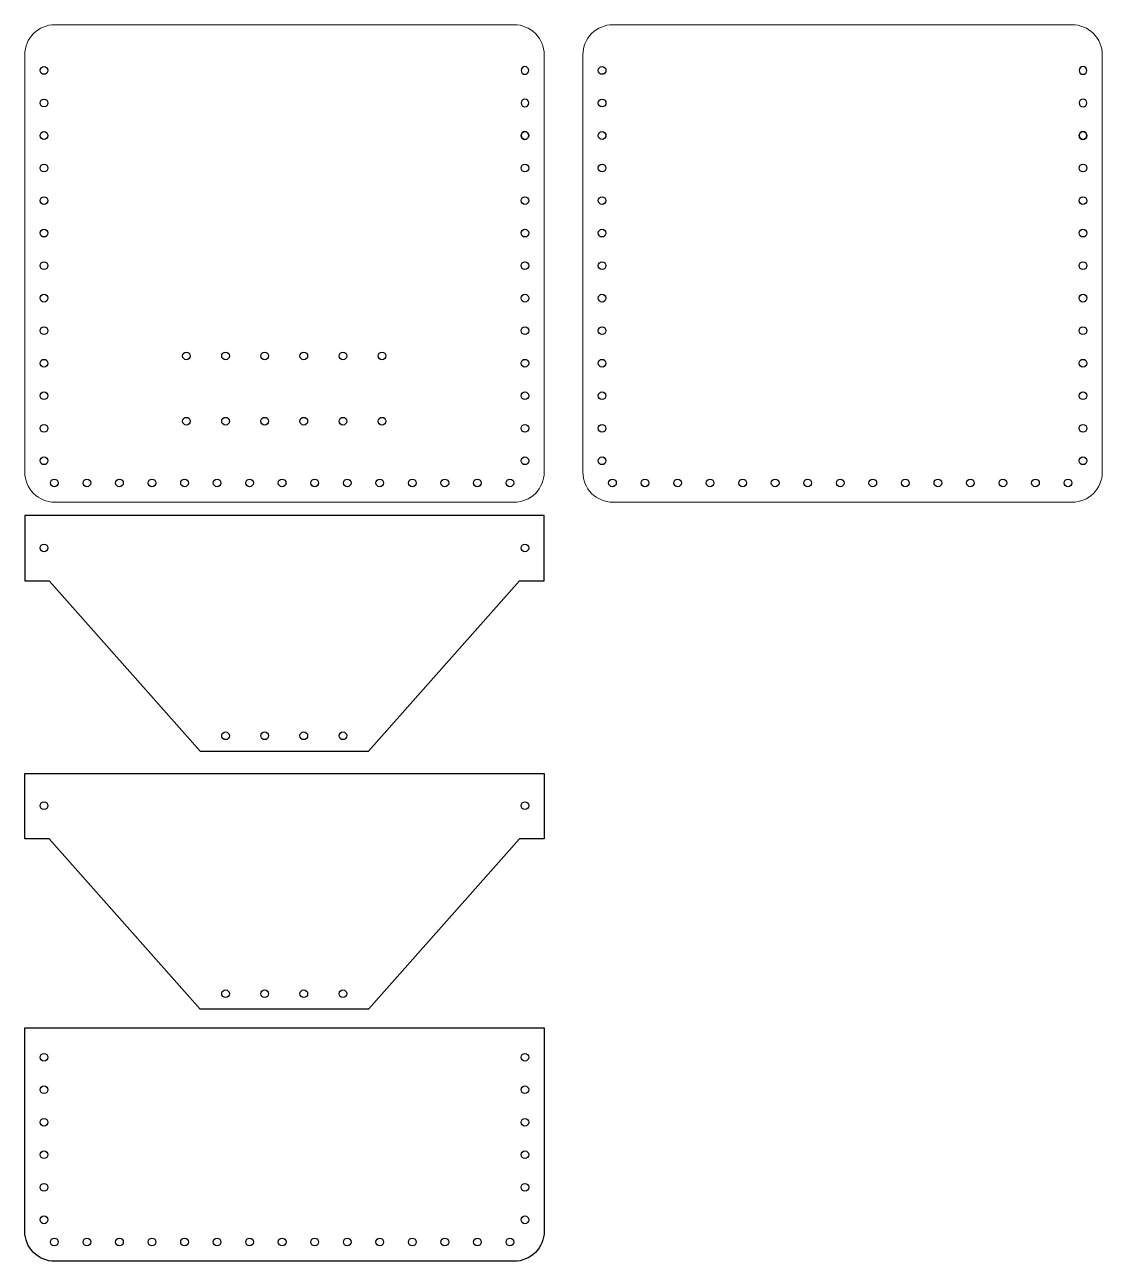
# Model space of a CAD drawing. Header units: millimetres. Extents: x 124 to 333, y 22 to 262.
import ezdxf

# ---------------------------------------------------------------- set-up
doc = ezdxf.new("R2010")
doc.units = ezdxf.units.MM
doc.layers.add('PDF _0', color=7, linetype='Continuous')

# ---------------------------------------------------------------- blocks, each defined once
blk = doc.blocks.new('*U115')
blk.add_circle((0, 0), 0.75)
blk = doc.blocks.new('*U116')
at = {"color": 0, "linetype": 'ByBlock', "lineweight": -2, "transparency": 16777216}
for p, rotation in [((526.27, 111.3), 90), ((619.85, 111.3), 270.0000000000001), ((526.27, 104.97), 90), ((619.85, 104.97), 270.0000000000001), ((526.27, 98.63), 90), ((619.85, 98.63), 270.0000000000001), ((526.27, 92.3), 90), ((619.85, 92.3), 270.0000000000001), ((526.27, 85.97), 90), ((619.85, 85.97), 270.0000000000001), ((526.27, 79.64), 90), ((619.85, 79.64), 270.0000000000001), ((526.27, 73.31), 90), ((619.85, 73.31), 270.0000000000001), ((526.27, 66.98), 90), ((619.85, 66.98), 270.0000000000001), ((526.27, 60.64), 90), ((619.85, 60.64), 270.0000000000001), ((526.27, 54.31), 90), ((619.85, 54.31), 270.0000000000001), ((526.27, 47.98), 90), ((619.85, 47.98), 270.0000000000001), ((528.29, 43.67), 180), ((534.62, 43.67), 180), ((540.96, 43.67), 180), ((547.29, 43.67), 180), ((553.62, 43.67), 180), ((559.95, 43.67), 180), ((566.28, 43.67), 180), ((572.61, 43.67), 180), ((578.95, 43.67), 180), ((585.28, 43.67), 180), ((591.61, 43.67), 180), ((597.94, 43.67), 180), ((604.27, 43.67), 180), ((610.6, 43.67), 180), ((616.94, 43.67), 180)]:
    blk.add_blockref('*U115', p, dxfattribs=dict(at, rotation=rotation))
blk = doc.blocks.new('*U117')
blk.add_circle((0, 0), 0.75)
blk = doc.blocks.new('*U118')
at = {"color": 0, "linetype": 'ByBlock', "lineweight": -2, "transparency": 16777216}
for p in [(553.99, 68.4), (561.6, 68.4), (569.21, 68.4), (576.83, 68.4), (584.44, 68.4), (592.05, 68.4)]:
    blk.add_blockref('*U117', p, dxfattribs=at)
blk = doc.blocks.new('*U121')
blk.add_circle((0, 0), 0.75)
blk = doc.blocks.new('*U122')
at = {"color": 0, "linetype": 'ByBlock', "lineweight": -2, "transparency": 16777216}
for p in [(553.99, 68.4), (561.6, 68.4), (569.21, 68.4), (576.83, 68.4), (584.44, 68.4), (592.05, 68.4)]:
    blk.add_blockref('*U121', p, dxfattribs=at)
blk = doc.blocks.new('*U215')
blk.add_circle((0, 0), 0.75)
blk = doc.blocks.new('*U216')
at = {"color": 0, "linetype": 'ByBlock', "lineweight": -2, "transparency": 16777216, "rotation": 270}
for p in [(127.54, 253.46), (127.54, 247.13), (127.54, 240.8)]:
    blk.add_blockref('*U215', p, dxfattribs=at)
blk = doc.blocks.new('*U217')
blk.add_circle((0, 0), 0.75)
blk = doc.blocks.new('*U219')
at = {"color": 0, "linetype": 'ByBlock', "lineweight": -2, "transparency": 16777216, "rotation": 270}
for p in [(127.54, 253.46), (127.54, 247.13), (127.54, 240.8)]:
    blk.add_blockref('*U217', p, dxfattribs=at)
blk = doc.blocks.new('*U232')
blk.add_circle((0, 0), 0.75)
blk = doc.blocks.new('*U234')
at = {"color": 0, "linetype": 'ByBlock', "lineweight": -2, "transparency": 16777216}
for p, rotation in [((526.27, 111.3), 90), ((619.85, 111.3), 270.0000000000001), ((526.27, 104.97), 90), ((619.85, 104.97), 270.0000000000001), ((526.27, 98.63), 90), ((619.85, 98.63), 270.0000000000001), ((526.27, 92.3), 90), ((619.85, 92.3), 270.0000000000001), ((526.27, 85.97), 90), ((619.85, 85.97), 270.0000000000001), ((526.27, 79.64), 90), ((619.85, 79.64), 270.0000000000001), ((526.27, 73.31), 90), ((619.85, 73.31), 270.0000000000001), ((526.27, 66.98), 90), ((619.85, 66.98), 270.0000000000001), ((526.27, 60.64), 90), ((619.85, 60.64), 270.0000000000001), ((526.27, 54.31), 90), ((619.85, 54.31), 270.0000000000001), ((526.27, 47.98), 90), ((619.85, 47.98), 270.0000000000001), ((528.29, 43.67), 180), ((534.62, 43.67), 180), ((540.96, 43.67), 180), ((547.29, 43.67), 180), ((553.62, 43.67), 180), ((559.95, 43.67), 180), ((566.28, 43.67), 180), ((572.61, 43.67), 180), ((578.95, 43.67), 180), ((585.28, 43.67), 180), ((591.61, 43.67), 180), ((597.94, 43.67), 180), ((604.27, 43.67), 180), ((610.6, 43.67), 180), ((616.94, 43.67), 180)]:
    blk.add_blockref('*U232', p, dxfattribs=dict(at, rotation=rotation))
blk = doc.blocks.new('*U239')
blk.add_circle((0, 0), 0.75)
blk = doc.blocks.new('*U240')
at = {"color": 0, "linetype": 'ByBlock', "lineweight": -2, "transparency": 16777216, "rotation": 270}
for p in [(127.54, 253.46), (127.54, 247.13), (127.54, 240.8)]:
    blk.add_blockref('*U239', p, dxfattribs=at)
blk = doc.blocks.new('*U241')
blk.add_circle((0, 0), 0.75)
blk = doc.blocks.new('*U242')
at = {"color": 0, "linetype": 'ByBlock', "lineweight": -2, "transparency": 16777216, "rotation": 270}
for p in [(127.54, 253.46), (127.54, 247.13), (127.54, 240.8)]:
    blk.add_blockref('*U241', p, dxfattribs=at)

msp = doc.modelspace()

# ---------------------------------------------------------------- linework, layer by layer
for points in [[(128.52, 154.13), (157.91, 120.95), (190.66, 120.95), (220.05, 154.13), (224.86, 154.13), (224.86, 166.85), (123.79, 166.85), (123.79, 154.13)], [(157.91, 70.73), (128.52, 103.91), (123.79, 103.91), (123.79, 116.63), (224.86, 116.63), (224.86, 103.91), (220.05, 103.91), (190.66, 70.73)]]:
    msp.add_lwpolyline(points, close=True)
msp.add_lwpolyline([(123.79, 27.5), (123.79, 67.08), (224.86, 67.08), (224.86, 27.5, -0.414214), (219.02, 21.66), (129.62, 21.66, -0.414214)], format="xyb", close=True)
for centre in [(127.54, 160.52), (221.11, 160.52), (162.86, 123.95), (170.47, 123.95), (178.09, 123.95), (185.7, 123.95), (127.54, 110.35), (221.11, 110.35), (162.86, 73.73), (170.47, 73.73), (178.09, 73.73), (185.7, 73.73), (127.54, 61.38), (221.11, 61.38), (127.54, 55.05), (221.11, 55.05), (127.54, 48.72), (221.11, 48.72), (127.54, 42.39), (221.11, 42.39), (127.54, 36.06), (221.11, 36.06), (127.54, 29.73), (221.11, 29.73), (129.55, 25.41), (135.89, 25.41), (142.22, 25.41), (148.55, 25.41), (154.88, 25.41), (161.21, 25.41), (167.54, 25.41), (173.88, 25.41), (180.21, 25.41), (186.54, 25.41), (192.87, 25.41), (199.2, 25.41), (205.53, 25.41), (211.87, 25.41), (218.2, 25.41)]:
    msp.add_circle(centre, 0.75)
at = {"layer": 'PDF _0', "lineweight": 20}
for points in [[(123.79, 256.53), (123.79, 175.26, 0.414214), (129.62, 169.42), (219.02, 169.42, 0.414214), (224.86, 175.26), (224.86, 256.53, 0.414214), (219.02, 262.36), (129.62, 262.36, 0.414214)], [(232.39, 256.53), (232.39, 175.26, 0.414214), (238.22, 169.42), (327.62, 169.42, 0.414214), (333.46, 175.26), (333.46, 256.53, 0.414214), (327.62, 262.36), (238.22, 262.36, 0.414214)]]:
    msp.add_lwpolyline(points, format="xyb", close=True, dxfattribs=at)

# ---------------------------------------------------------------- block references
for name, p in [('*U216', (0, 0)), ('*U240', (108.6, 0)), ('*U116', (-398.74, 129.5)), ('*U234', (-290.14, 129.5)), ('*U118', (-398.74, 129.5)), ('*U122', (-398.74, 116.79))]:
    msp.add_blockref(name, p)
at = {"xscale": -1}
for name, p in [('*U219', (348.65, 0)), ('*U242', (457.25, 0))]:
    msp.add_blockref(name, p, dxfattribs=at)

doc.saveas('drawing.dxf')
